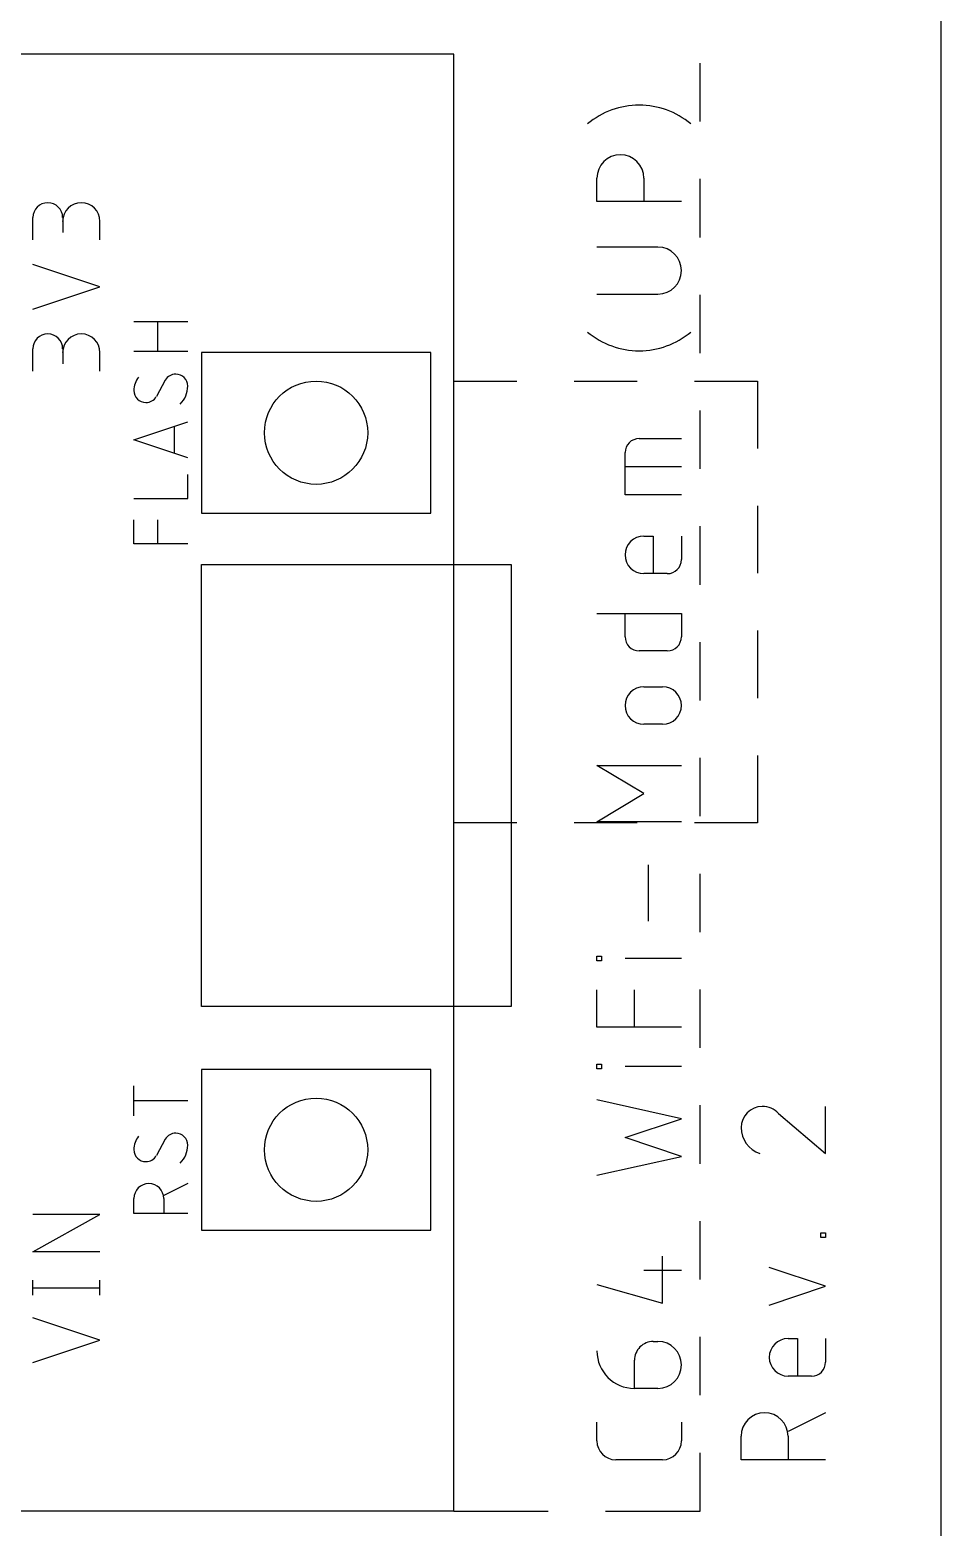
# Model space of a CAD drawing. Extents: x -8.3 to 60.9, y -11.6 to 73.3.
# Drawn here: x 37.41 to 53.3, y 19.25 to 45.35 of the extents above; entities that cross this region are included whole.
import ezdxf

# ---------------------------------------------------------------- set-up
doc = ezdxf.new("R2010")
doc.units = 0
doc.layers.add('20', color=30, linetype='CONTINUOUS')
doc.layers.add('21', color=253, linetype='CONTINUOUS')

msp = doc.modelspace()

# ---------------------------------------------------------------- linework, layer by layer
at = {"layer": '20'}
msp.add_line((53.3, 1), (53.3, 58.08), dxfattribs=at)
at = {"layer": '21'}
for p, q in [((44.5, 44.9263), (-3.7, 44.9263)), ((44.53, 44.9263), (44.5, 44.9263)), ((44.8, 44.9263), (44.5, 44.9263)), ((44.8, 39.2263), (44.8, 44.9263)), ((49.1, 43.7512), (49.1, 44.77)), ((47.2981, 42.3549), (47.2981, 42.7641)), ((48.1165, 42.7641), (48.1165, 42.3549)), ((49.1, 41.7325), (49.1, 42.7512)), ((48.7713, 42.3549), (47.2981, 42.3549)), ((37.4608, 41.6863), (37.4608, 42.0758)), ((37.9801, 42.0758), (37.9801, 41.8162)), ((38.6292, 41.6863), (38.6292, 42.0109)), ((48.3621, 41.5616), (47.2981, 41.5616)), ((38.6292, 40.8679), (37.4608, 41.2574)), ((37.4608, 40.4784), (38.6292, 40.8679)), ((47.2981, 40.7431), (48.3621, 40.7431)), ((49.1, 39.7138), (49.1, 40.7325)), ((39.2221, 40.2628), (40.1619, 40.2628)), ((39.6398, 39.7407), (39.6398, 40.2628)), ((37.4608, 39.4003), (37.4608, 39.7898)), ((37.9801, 39.7898), (37.9801, 39.5302)), ((38.6292, 39.4003), (38.6292, 39.7249)), ((40.1619, 39.7407), (39.2221, 39.7407)), ((44.4, 39.7263), (40.4, 39.7263)), ((40.4, 39.7263), (40.4, 38.9263)), ((44.4, 36.9263), (44.4, 39.7263)), ((39.7703, 39.244), (39.6137, 38.9568)), ((44.8, 31.5263), (44.8, 39.2263)), ((44.8, 39.2263), (45.9, 39.2263)), ((46.9, 39.2263), (48, 39.2263)), ((49, 39.2263), (50.1, 39.2263)), ((50.1, 39.2263), (50.1, 38.0513)), ((40.4, 38.9263), (40.4, 36.9263)), ((49.1, 37.695), (49.1, 38.7138)), ((39.2221, 38.2035), (40.1619, 38.5167)), ((39.927, 38.4384), (39.927, 37.9685)), ((40.1619, 37.8902), (39.2221, 38.2035)), ((48.0347, 38.2243), (48.7713, 38.2243)), ((47.7892, 37.2421), (47.7892, 37.9787)), ((40.1619, 37.1822), (40.1619, 37.5998)), ((48.7713, 37.7332), (47.7892, 37.7332)), ((39.2221, 37.1822), (40.1619, 37.1822)), ((48.7713, 37.2421), (47.7892, 37.2421)), ((39.2221, 36.3897), (39.2221, 36.8074)), ((39.6398, 36.3897), (39.6398, 36.8074)), ((40.4, 36.9263), (44.4, 36.9263)), ((50.1, 37.0513), (50.1, 35.8762)), ((49.1, 35.6763), (49.1, 36.695)), ((40.1619, 36.3897), (39.2221, 36.3897)), ((48.1165, 36.5245), (48.2802, 36.5245)), ((48.2802, 36.5245), (48.2802, 35.8697)), ((48.7713, 36.5245), (48.7713, 36.1152)), ((40.4, 28.3263), (40.4, 36.0263)), ((40.4, 36.0263), (40.5, 36.0263)), ((40.4, 36.0263), (40.5, 36.0263)), ((40.5, 36.0263), (45.8, 36.0263)), ((45.8, 36.0263), (45.8, 28.3263)), ((48.5258, 35.8697), (48.1165, 35.8697)), ((47.2981, 35.1775), (48.7713, 35.1775)), ((47.7892, 34.7683), (47.7892, 35.1775)), ((48.7713, 35.1775), (48.7713, 34.7683)), ((50.1, 34.8762), (50.1, 33.7013)), ((48.5258, 34.5227), (48.0347, 34.5227)), ((49.1, 33.6575), (49.1, 34.6763)), ((48.1165, 33.8982), (48.4439, 33.8982)), ((48.4439, 33.2434), (48.1165, 33.2434)), ((49.1, 31.6388), (49.1, 32.6575)), ((50.1, 32.7013), (50.1, 31.5263)), ((48.1165, 32.0347), (47.2981, 32.5257)), ((47.2981, 32.5257), (48.7713, 32.5257)), ((47.2981, 31.5436), (48.1165, 32.0347)), ((44.8, 19.5263), (44.8, 31.5263)), ((45.9, 31.5263), (44.8, 31.5263)), ((48, 31.5263), (46.9, 31.5263)), ((48.7713, 31.5436), (47.2981, 31.5436)), ((50.1, 31.5263), (49, 31.5263)), ((48.1984, 29.8093), (48.1984, 30.7914)), ((49.1, 29.62), (49.1, 30.6388)), ((47.2981, 29.1197), (47.2981, 29.2015)), ((47.2981, 29.2015), (47.3799, 29.2015)), ((47.3799, 29.1197), (47.2981, 29.1197)), ((47.3799, 29.2015), (47.3799, 29.1197)), ((48.7713, 29.1606), (47.7892, 29.1606)), ((47.2981, 27.9622), (47.2981, 28.6169)), ((47.9529, 27.9622), (47.9529, 28.6169)), ((49.1, 27.6013), (49.1, 28.62)), ((45.8, 28.3263), (40.4, 28.3263)), ((48.7713, 27.9622), (47.2981, 27.9622)), ((44.4, 27.2263), (40.4, 27.2263)), ((40.4, 27.2263), (40.4, 24.4262)), ((44.4, 24.4262), (44.4, 27.2263)), ((47.2981, 27.2367), (47.2981, 27.3185)), ((47.2981, 27.3185), (47.3799, 27.3185)), ((47.3799, 27.2367), (47.2981, 27.2367)), ((47.3799, 27.3185), (47.3799, 27.2367)), ((48.7713, 27.2776), (47.7892, 27.2776)), ((39.2221, 26.4158), (39.2221, 26.9379)), ((40.1619, 26.6768), (39.2221, 26.6768)), ((48.7713, 26.3662), (47.2981, 26.6936)), ((47.7892, 26.0388), (48.7713, 26.3662)), ((49.1, 25.5825), (49.1, 26.6013)), ((50.4675, 26.4576), (51.2859, 25.7619)), ((51.2859, 25.7619), (51.2859, 26.5804)), ((39.7703, 26.0105), (39.6137, 25.7233)), ((48.7713, 25.7114), (47.7892, 26.0388)), ((47.2981, 25.3841), (48.7713, 25.7114)), ((40.1619, 25.2367), (39.7442, 25.0279)), ((39.2221, 24.7146), (39.2221, 24.9757)), ((39.7442, 24.9757), (39.7442, 24.7146)), ((37.4608, 24.0489), (38.6292, 24.698)), ((38.6292, 24.698), (37.4608, 24.698)), ((40.1619, 24.7146), (39.2221, 24.7146)), ((49.1, 23.5638), (49.1, 24.5825)), ((40.4, 24.4262), (44.4, 24.4262)), ((51.2041, 24.2968), (51.2041, 24.3786)), ((51.2041, 24.3786), (51.2859, 24.3786)), ((51.2859, 24.2968), (51.2041, 24.2968)), ((51.2859, 24.3786), (51.2859, 24.2968)), ((38.6292, 24.0489), (37.4608, 24.0489)), ((48.4439, 23.152), (48.4439, 23.9704)), ((51.2859, 23.4458), (50.3038, 23.7732)), ((37.4608, 23.2911), (37.4608, 23.5507)), ((38.6292, 23.2911), (38.6292, 23.5507)), ((48.1165, 23.7249), (48.7713, 23.7249)), ((37.4608, 23.4209), (38.6292, 23.4209)), ((47.2981, 23.4793), (48.4439, 23.152)), ((50.3038, 23.1184), (51.2859, 23.4458)), ((38.6292, 22.5065), (37.4608, 22.896)), ((37.4608, 22.1171), (38.6292, 22.5065)), ((48.2802, 22.4838), (48.3621, 22.4838)), ((49.1, 21.545), (49.1, 22.5638)), ((50.6311, 22.5343), (50.7948, 22.5343)), ((50.7948, 22.5343), (50.7948, 21.8796)), ((51.2859, 22.5343), (51.2859, 22.1251)), ((47.9529, 21.6654), (47.9529, 22.1564)), ((48.3621, 21.6654), (47.9529, 21.6654)), ((51.0404, 21.8796), (50.6311, 21.8796)), ((51.2859, 21.24), (50.6311, 20.9127)), ((47.2981, 20.749), (47.2981, 21.0764)), ((48.7713, 21.0764), (48.7713, 20.749)), ((49.8127, 20.4216), (49.8127, 20.8308)), ((50.6311, 20.8308), (50.6311, 20.4216)), ((48.4439, 20.4216), (47.6255, 20.4216)), ((49.1, 19.5263), (49.1, 20.545)), ((51.2859, 20.4216), (49.8127, 20.4216)), ((44.8, 19.5263), (-4, 19.5263)), ((44.8, 19.5263), (46.45, 19.5263)), ((47.45, 19.5263), (49.1, 19.5263))]:
    msp.add_line(p, q, dxfattribs=at)
for centre in [(42.4, 38.3263), (42.4, 25.8263)]:
    msp.add_circle(centre, 0.9, dxfattribs=at)
for centre, radius, start, end in [((48.0347, 42.6353), 1.4016, 90, 129.966), ((48.0347, 42.6353), 1.4016, 50.034, 90), ((47.7073, 42.7641), 0.4092, 0, 180), ((37.7204, 42.0758), 0.2596, 0, 180), ((38.3046, 42.0109), 0.3246, 0, 180), ((48.3621, 41.1523), 0.4092, 270, 90), ((37.7204, 39.7898), 0.2596, 0, 180), ((38.3046, 39.7249), 0.3246, 0, 180), ((48.0347, 41.156), 1.4016, 230.034, 270), ((48.0347, 41.156), 1.4016, 270, 309.966), ((39.6137, 39.0613), 0.3916, 143.1292, 180), ((39.9531, 39.1363), 0.2121, 90.0001, 149.4899), ((39.9531, 39.1396), 0.2088, 0, 90), ((39.4309, 39.0613), 0.2088, 180, 270), ((39.4309, 39.0645), 0.2121, 269.9997, 329.4903), ((39.7207, 39.1396), 0.4412, 314.7611, 359.9999), ((48.0347, 37.9787), 0.2455, 90, 180), ((48.1165, 36.1971), 0.3274, 90, 270), ((48.5258, 36.1152), 0.2455, 270, 0), ((48.0347, 34.7683), 0.2455, 180, 270), ((48.5258, 34.7683), 0.2455, 270, 0), ((48.1165, 33.5708), 0.3274, 90, 270), ((48.4439, 33.5708), 0.3274, 270, 90), ((50.181, 26.2121), 0.3683, 90, 180), ((50.181, 26.1848), 0.3956, 43.6022, 90), ((39.9531, 25.9028), 0.2121, 90.0001, 149.4899), ((39.9531, 25.9061), 0.2088, 0, 90), ((50.2859, 26.2121), 0.4732, 180, 252.0552), ((39.6137, 25.8278), 0.3916, 143.1292, 180), ((39.7207, 25.9061), 0.4412, 314.7611, 359.9999), ((39.4309, 25.8278), 0.2088, 180, 270), ((39.4309, 25.831), 0.2121, 269.9997, 329.4903), ((39.4832, 24.9757), 0.2611, 0, 180), ((48.2802, 22.1564), 0.3274, 89.9995, 180), ((48.3621, 22.0746), 0.4092, 270, 90), ((50.6311, 22.207), 0.3274, 90, 270), ((47.9529, 22.3201), 0.6548, 180.0003, 270), ((51.0404, 22.1251), 0.2455, 270, 0), ((50.2219, 20.8308), 0.4092, 0, 180), ((47.6255, 20.749), 0.3274, 180.0011, 270), ((48.4439, 20.749), 0.3274, 270, 0)]:
    msp.add_arc(centre, radius, start, end, dxfattribs=at)

doc.saveas('drawing.dxf')
